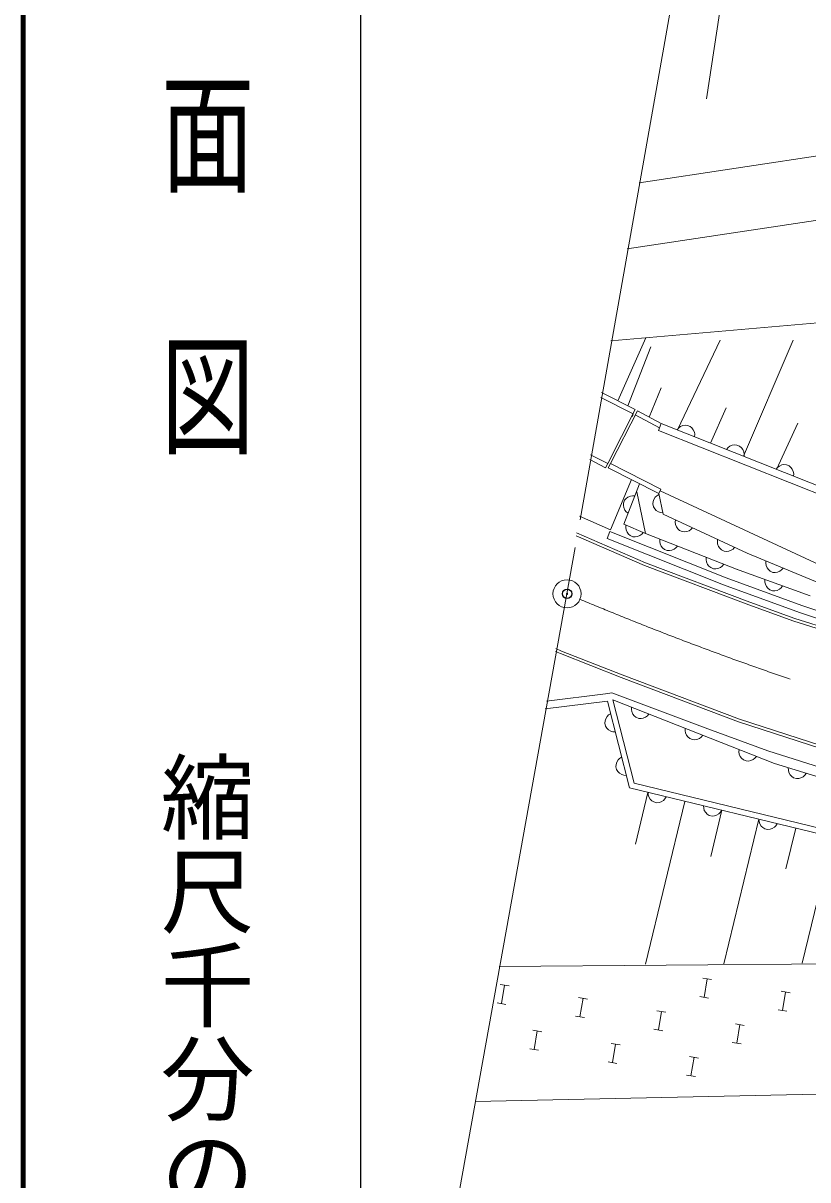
# Model space of a CAD drawing. Units: millimetres, scale not verified. Extents: x 40000 to 680000, y 20000 to 380000.
# Drawn here: x 40000 to 81873, y 268088 to 329780 of the extents above; entities that cross this region are included whole.
import ezdxf
from ezdxf.enums import TextEntityAlignment as Align

# ---------------------------------------------------------------- set-up
doc = ezdxf.new("R2010")
doc.units = ezdxf.units.MM
doc.header["$LTSCALE"] = 1000
doc.header["$PDMODE"] = 32
doc.header["$PDSIZE"] = 500
doc.linetypes.add('CHAIN', pattern=[18.5, 12, -1.5, 3.5, -1.5])
for name, color, linetype, lineweight in [('M-BGD', 7, 'Continuous', 13), ('M-BMK', 2, 'CHAIN', 13), ('M-BMK-OTRS', 5, 'Continuous', 13), ('M-BMK-SRVR', 3, 'Continuous', 13), ('M-STR-HTXT', 7, 'Continuous', 13), ('M-TTL', 2, 'Continuous', 140), ('M-TTL-BAND', 7, 'Continuous', 25)]:
    doc.layers.add(name, color=color, linetype=linetype, lineweight=lineweight)
doc.layers.add('M-OTRS', color=6, linetype='Continuous')
doc.styles.add('@ＭＳ ゴシック', font='')
doc.styles.get('@ＭＳ ゴシック').set_extended_font_data('@MS Gothic')

msp = doc.modelspace()

# ---------------------------------------------------------------- linework, layer by layer
at = {"layer": 'M-BGD'}
for p, q in [((72864, 321262), (146137, 332370)), ((72235, 317738), (147594, 329130)), ((83509, 313892), (71361, 312838)), ((73234, 313001), (71738, 309636)), ((74922, 308084), (77188, 312865)), ((78443, 306683), (81088, 312869)), ((72258, 309371), (73492, 312509)), ((73410, 308770), (74044, 310335)), ((72551, 308943), (70822, 309820)), ((72665, 309166), (70868, 310077)), ((72665, 309166), (71192, 306291)), ((72778, 309107), (71333, 306293)), ((72778, 309107), (74042, 308434)), ((76682, 307383), (77505, 309266)), ((72551, 308943), (72512, 308796)), ((72660, 308886), (73949, 308200)), ((74042, 308434), (73894, 308062)), ((84455, 303859), (73894, 308062)), ((74042, 308434), (84603, 304231)), ((74979, 308190), (74898, 308093)), ((75072, 308261), (74979, 308190)), ((75202, 308317), (75072, 308261)), ((75317, 308335), (75202, 308317)), ((75443, 308328), (75317, 308335)), ((75592, 308269), (75443, 308328)), ((75689, 308188), (75592, 308269)), ((75759, 308095), (75689, 308188)), ((75815, 307965), (75759, 308095)), ((75834, 307850), (75815, 307965)), ((75827, 307724), (75834, 307850)), ((80203, 305982), (81343, 308454)), ((77842, 307266), (77712, 307210)), ((77957, 307285), (77842, 307266)), ((78084, 307278), (77957, 307285)), ((78232, 307218), (78084, 307278)), ((71192, 306291), (70276, 306760)), ((77620, 307139), (77538, 307043)), ((77712, 307210), (77620, 307139)), ((78329, 307137), (78232, 307218)), ((78400, 307044), (78329, 307137)), ((78456, 306914), (78400, 307044)), ((78474, 306799), (78456, 306914)), ((78467, 306673), (78474, 306799)), ((71079, 306069), (70230, 306503)), ((71079, 306069), (71192, 306291)), ((71333, 306293), (71219, 306070)), ((73913, 304702), (71219, 306070)), ((71333, 306293), (74026, 304925)), ((80260, 306089), (80178, 305992)), ((80353, 306159), (80260, 306089)), ((80482, 306215), (80353, 306159)), ((80598, 306234), (80482, 306215)), ((80724, 306227), (80598, 306234)), ((80872, 306168), (80724, 306227)), ((80969, 306086), (80872, 306168)), ((81040, 305993), (80969, 306086)), ((71350, 302756), (72460, 305440)), ((81096, 305864), (81040, 305993)), ((81115, 305748), (81096, 305864)), ((81107, 305622), (81115, 305748)), ((72045, 303053), (72896, 305218)), ((72740, 304775), (73212, 302561)), ((74026, 304925), (73913, 304702)), ((73990, 304843), (84513, 299955)), ((72038, 304184), (72032, 304057)), ((72097, 304333), (72038, 304184)), ((72178, 304430), (72097, 304333)), ((72270, 304501), (72178, 304430)), ((72400, 304557), (72270, 304501)), ((72515, 304577), (72400, 304557)), ((72641, 304570), (72515, 304577)), ((73616, 304266), (73602, 304141)), ((73654, 304377), (73616, 304266)), ((73731, 304495), (73654, 304377)), ((73817, 304574), (73731, 304495)), ((73926, 304638), (73817, 304574)), ((74146, 303597), (73913, 304702)), ((72032, 304057), (72051, 303942)), ((72051, 303942), (72107, 303813)), ((72107, 303813), (72179, 303720)), ((72179, 303720), (72276, 303639)), ((73602, 304141), (73635, 303984)), ((73635, 303984), (73699, 303875)), ((73699, 303875), (73778, 303790)), ((73778, 303790), (73897, 303712)), ((73897, 303712), (74007, 303674)), ((74007, 303674), (74133, 303660)), ((78635, 301513), (74146, 303597)), ((71350, 302756), (69691, 303486)), ((73212, 302561), (72045, 303053)), ((72168, 303001), (72158, 302875)), ((74815, 303286), (74800, 303161)), ((74800, 303161), (74813, 303045)), ((74813, 303045), (74861, 302912)), ((74861, 302912), (74927, 302815)), ((69505, 302443), (73160, 300853)), ((69532, 302594), (73216, 300992)), ((71313, 302663), (71166, 302291)), ((77518, 300202), (71313, 302663)), ((72158, 302875), (72175, 302760)), ((72175, 302760), (72228, 302629)), ((72228, 302629), (72297, 302534)), ((72297, 302534), (72392, 302451)), ((72392, 302451), (72539, 302389)), ((72539, 302389), (72665, 302379)), ((72665, 302379), (72781, 302395)), ((72781, 302395), (72912, 302449)), ((72912, 302449), (73006, 302517)), ((73006, 302517), (73090, 302612)), ((78149, 300619), (73212, 302561)), ((74927, 302815), (75019, 302728)), ((75019, 302728), (75164, 302661)), ((75164, 302661), (75290, 302647)), ((75290, 302647), (75406, 302659)), ((75406, 302659), (75538, 302708)), ((75538, 302708), (75635, 302773)), ((75635, 302773), (75722, 302865)), ((77376, 299828), (71166, 302291)), ((73981, 302258), (73975, 302132)), ((73975, 302132), (73994, 302017)), ((73994, 302017), (74050, 301887)), ((74050, 301887), (74121, 301795)), ((74121, 301795), (74218, 301714)), ((74218, 301714), (74367, 301655)), ((74609, 301668), (74738, 301724)), ((74738, 301724), (74831, 301795)), ((74831, 301795), (74912, 301892)), ((77059, 302245), (77045, 302119)), ((77045, 302119), (77057, 302003)), ((77057, 302003), (77106, 301870)), ((77106, 301870), (77171, 301774)), ((77171, 301774), (77263, 301687)), ((77263, 301687), (77408, 301620)), ((77783, 301666), (77879, 301732)), ((77879, 301732), (77966, 301824)), ((74367, 301655), (74494, 301648)), ((74494, 301648), (74609, 301668)), ((76450, 301287), (76443, 301161)), ((76443, 301161), (76462, 301046)), ((77408, 301620), (77534, 301605)), ((77534, 301605), (77650, 301618)), ((77650, 301618), (77783, 301666)), ((84475, 299090), (78635, 301513)), ((79633, 301099), (79624, 300973)), ((73160, 300853), (78727, 298765)), ((73216, 300992), (78779, 298905)), ((76462, 301046), (76519, 300916)), ((76519, 300916), (76590, 300824)), ((76590, 300824), (76687, 300742)), ((76687, 300742), (76836, 300684)), ((76836, 300684), (76962, 300677)), ((76962, 300677), (77077, 300696)), ((77077, 300696), (77207, 300753)), ((77207, 300753), (77299, 300824)), ((77299, 300824), (77380, 300921)), ((81988, 299234), (78007, 300674)), ((79624, 300973), (79641, 300858)), ((79641, 300858), (79695, 300727)), ((79695, 300727), (79764, 300633)), ((79764, 300633), (79860, 300550)), ((79860, 300550), (80008, 300489)), ((80008, 300489), (80134, 300480)), ((80134, 300480), (80249, 300497)), ((80249, 300497), (80380, 300551)), ((80380, 300551), (80474, 300620)), ((80474, 300620), (80557, 300716)), ((81421, 298342), (77376, 299828)), ((81553, 298720), (77518, 300202)), ((79585, 300100), (79582, 299974)), ((79582, 299974), (79604, 299859)), ((79604, 299859), (79665, 299731)), ((79665, 299731), (79738, 299641)), ((79738, 299641), (79838, 299562)), ((79838, 299562), (79988, 299508)), ((79988, 299508), (80115, 299505)), ((80115, 299505), (80229, 299528)), ((80229, 299528), (80357, 299588)), ((80357, 299588), (80447, 299661)), ((80447, 299661), (80526, 299761)), ((78727, 298765), (81126, 297883)), ((78779, 298905), (81178, 298024)), ((86151, 297197), (81553, 298720)), ((91798, 294658), (81172, 298026)), ((86033, 296815), (81421, 298342)), ((91757, 294513), (81126, 297883)), ((68667, 296155), (68404, 296274)), ((68725, 296294), (68432, 296426)), ((71913, 294883), (68667, 296155)), ((71968, 295023), (68725, 296294)), ((71968, 295023), (78227, 292660)), ((71915, 294882), (78178, 292518)), ((71080, 294005), (67929, 293612)), ((71408, 294058), (71080, 294005)), ((76536, 292142), (71408, 294058)), ((80100, 290286), (71467, 293697)), ((71467, 293697), (72596, 289237)), ((71174, 293625), (67856, 293202)), ((72350, 288988), (71174, 293625)), ((72460, 293305), (72453, 293179)), ((72453, 293179), (72472, 293064)), ((72472, 293064), (72528, 292934)), ((71050, 292566), (71041, 292440)), ((71041, 292440), (71080, 292285)), ((71084, 292678), (71050, 292566)), ((71156, 292799), (71084, 292678)), ((71238, 292882), (71156, 292799)), ((71345, 292950), (71238, 292882)), ((72528, 292934), (72599, 292842)), ((72599, 292842), (72696, 292760)), ((72696, 292760), (72845, 292701)), ((72845, 292701), (72971, 292695)), ((72971, 292695), (73086, 292714)), ((73086, 292714), (73216, 292770)), ((73216, 292770), (73308, 292841)), ((73308, 292841), (73390, 292938)), ((78178, 292518), (86682, 289758)), ((78227, 292660), (86725, 289902)), ((71080, 292285), (71149, 292178)), ((71149, 292178), (71231, 292096)), ((71231, 292096), (71353, 292024)), ((71353, 292024), (71465, 291990)), ((71465, 291990), (71591, 291981)), ((75330, 292171), (75323, 292045)), ((75323, 292045), (75342, 291930)), ((75342, 291930), (75398, 291800)), ((79745, 290977), (76536, 292142)), ((75398, 291800), (75469, 291708)), ((75469, 291708), (75566, 291626)), ((75566, 291626), (75715, 291567)), ((75715, 291567), (75841, 291561)), ((75841, 291561), (75956, 291580)), ((75956, 291580), (76086, 291636)), ((76086, 291636), (76179, 291707)), ((76179, 291707), (76260, 291804)), ((71933, 290632), (71827, 290564)), ((78200, 291037), (78193, 290911)), ((78193, 290911), (78212, 290796)), ((78212, 290796), (78269, 290666)), ((78269, 290666), (78339, 290573)), ((78339, 290573), (78436, 290492)), ((78956, 290502), (79049, 290573)), ((79049, 290573), (79130, 290670)), ((86774, 288729), (79745, 290977)), ((71638, 290248), (71629, 290121)), ((71629, 290121), (71669, 289966)), ((71672, 290359), (71638, 290248)), ((71669, 289966), (71737, 289860)), ((71744, 290481), (71672, 290359)), ((71827, 290564), (71744, 290481)), ((78436, 290492), (78585, 290433)), ((78585, 290433), (78711, 290427)), ((78711, 290427), (78827, 290446)), ((78827, 290446), (78956, 290502)), ((80100, 290286), (84924, 288802)), ((80828, 290062), (80831, 289936)), ((71737, 289860), (71820, 289778)), ((71820, 289778), (71941, 289705)), ((71941, 289705), (72053, 289672)), ((72053, 289672), (72179, 289663)), ((80831, 289936), (80859, 289823)), ((80859, 289823), (80925, 289698)), ((80925, 289698), (81003, 289611)), ((81003, 289611), (81106, 289538)), ((81106, 289538), (81259, 289490)), ((81259, 289490), (81385, 289493)), ((81385, 289493), (81499, 289521)), ((81499, 289521), (81624, 289588)), ((81624, 289588), (81710, 289665)), ((81710, 289665), (81784, 289768)), ((90101, 284698), (72350, 288988)), ((72596, 289237), (90151, 284995)), ((73336, 288750), (72671, 285998)), ((73343, 288748), (73354, 288622)), ((75309, 288273), (73210, 279590)), ((73354, 288622), (73389, 288511)), ((73389, 288511), (73463, 288390)), ((73463, 288390), (73546, 288308)), ((73546, 288308), (73653, 288241)), ((73653, 288241), (73808, 288204)), ((73808, 288204), (73934, 288214)), ((73934, 288214), (74046, 288249)), ((74046, 288249), (74166, 288323)), ((74166, 288323), (74248, 288406)), ((74248, 288406), (74315, 288513)), ((76302, 288033), (76313, 287907)), ((76313, 287907), (76347, 287796)), ((76347, 287796), (76421, 287675)), ((76421, 287675), (76504, 287593)), ((76504, 287593), (76611, 287526)), ((76611, 287526), (76767, 287489)), ((77281, 287797), (76687, 285339)), ((76767, 287489), (76893, 287499)), ((76893, 287499), (77004, 287534)), ((77004, 287534), (77125, 287608)), ((77125, 287608), (77207, 287691)), ((77207, 287691), (77274, 287798)), ((79253, 287320), (77392, 279616)), ((79260, 287318), (79271, 287192)), ((79271, 287192), (79306, 287081)), ((79306, 287081), (79380, 286960)), ((79380, 286960), (79463, 286878)), ((79463, 286878), (79570, 286811)), ((79963, 286819), (80084, 286893)), ((80084, 286893), (80165, 286976)), ((80165, 286976), (80232, 287083)), ((79570, 286811), (79725, 286774)), ((79725, 286774), (79852, 286784)), ((79852, 286784), (79963, 286819)), ((81226, 286843), (80703, 284679)), ((83198, 286367), (81573, 279642)), ((65405, 279465), (102487, 279770)), ((65454, 278511), (65927, 278432)), ((65691, 278472), (65525, 277486)), ((76265, 278849), (76739, 278769)), ((76502, 278809), (76337, 277823)), ((69638, 277810), (70112, 277730)), ((69875, 277770), (69709, 276784)), ((76100, 277863), (76573, 277783)), ((80450, 278147), (80923, 278068)), ((80686, 278107), (80521, 277121)), ((65289, 277525), (65762, 277446)), ((73822, 277108), (74296, 277028)), ((74059, 277068), (73894, 276082)), ((80284, 277161), (80758, 277081)), ((69473, 276823), (69946, 276744)), ((78007, 276406), (78480, 276326)), ((67195, 276068), (67669, 275989)), ((67432, 276029), (67266, 275043)), ((73657, 276121), (74130, 276042)), ((78243, 276366), (78078, 275380)), ((71379, 275367), (71853, 275287)), ((71616, 275327), (71451, 274341)), ((77841, 275420), (78314, 275340)), ((67030, 275082), (67503, 275003)), ((75563, 274665), (76037, 274585)), ((75800, 274625), (75635, 273639)), ((71214, 274380), (71687, 274301)), ((75398, 273678), (75871, 273599)), ((64122, 272276), (101347, 273042))]:
    msp.add_line(p, q, dxfattribs=at)
at = {"layer": 'M-BMK'}
msp.add_arc((138315, 462779), 177518, 247.26633, 265.80252, dxfattribs=at)
at = {"layer": 'M-BMK-OTRS'}
for p, q in [((77799, 348918), (69715, 303295)), ((69451, 301819), (61990, 260330))]:
    msp.add_line(p, q, dxfattribs=at)
at = {"layer": 'M-BMK-SRVR'}
for radius in [750, 30]:
    msp.add_circle((69022, 299344), radius, dxfattribs=at)
at = {"layer": 'M-OTRS'}
msp.add_point((69022, 299344), dxfattribs=at)
at = {"layer": 'M-STR-HTXT'}
msp.add_line((76469, 325747), (79837, 348132), dxfattribs=at)
at = {"layer": 'M-TTL'}
msp.add_line((40000, 380000), (40000, 20000), dxfattribs=at)
at = {"layer": 'M-TTL-BAND'}
msp.add_line((58000, 370000), (58000, 20000), dxfattribs=at)

# ---------------------------------------------------------------- texts
at = {"layer": 'M-TTL-BAND', "style": '@ＭＳ ゴシック', "width": 1.4}
msp.add_text('平  面  図', height=3666, rotation=270, dxfattribs=at).set_placement((49777, 306475), align=Align.MIDDLE_RIGHT)
at = {"layer": 'M-TTL-BAND', "style": '@ＭＳ ゴシック'}
msp.add_text('縮尺千分の一', height=3666, rotation=270, dxfattribs=at).set_placement((49777, 261030), align=Align.MIDDLE_RIGHT)

doc.saveas('drawing.dxf')
